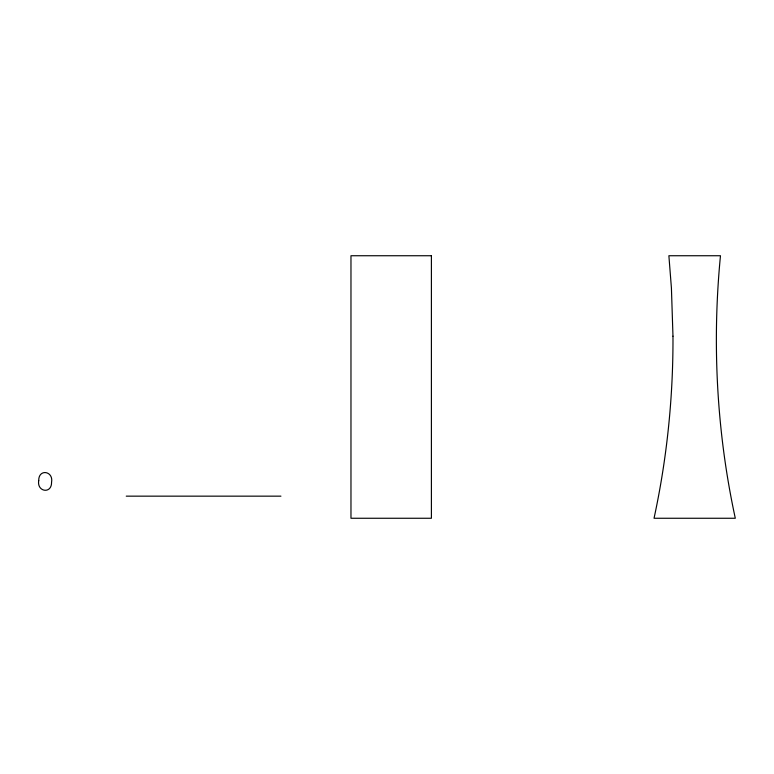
<?xml version="1.0" encoding="UTF-8"?>
<svg xmlns="http://www.w3.org/2000/svg" width="774" height="774" viewBox="0 0 774 774"><rect width="100%" height="100%" fill="white"/><g stroke="black" fill="none" stroke-linecap="round" stroke-linejoin="round"><path stroke-width="1.16" d="M126.249 496.153L280.933 496.153M672.974 336.177C673.235 397.323 666.965 458.498 654.04 518.261L735.3 518.261C716.676 432.24 711.945 343.317 720.468 255.739L668.881 255.739L671.416 288.005L672.974 336.177M38.729 480.596C36.688 491.896 51.752 494.373 51.568 482.25C53.609 470.95 38.545 468.464 38.729 480.596M431.399 255.739L350.97 255.739L350.97 518.261L431.399 518.261L431.399 255.739"/></g></svg>
